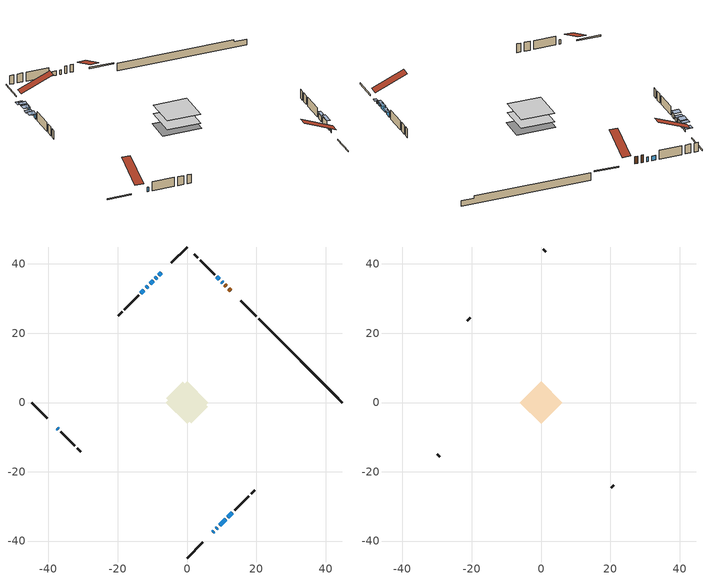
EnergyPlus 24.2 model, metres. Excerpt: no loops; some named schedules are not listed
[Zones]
conditioned space
 floor adiabatic (AdiabaticFloorConstruction): -6.18,0 0,6.18 6.18,0 0,-6.18 z0.76
 floor foundation (Slab1 construction): -6.05,1.23 -1.23,6.05 6.05,-1.23 1.23,-6.05 z-1.37
 wall outside (RimJoist1 construction): 0,-44.89 4.54,-40.35 / -44.89,0 -40.35,-4.54 / 0,44.89 -4.54,40.35 / 20.03,24.86 15.49,29.4 z0.76:1.06
 wall outside (AdiabaticWallConstruction 1): 12.57,32.32 12.01,32.88 / 11.35,33.54 10.92,33.97 z0.76:2.79
 wall outside (AdiabaticWallConstruction): 7.46,-37.43 7.73,-37.16 z0.76:1.52; 10.27,34.62 9.99,34.9 / 8.38,-36.51 8.75,-36.14 / -37.43,-7.46 -37.16,-7.73 / 9.34,35.55 8.61,36.28 / -8.76,36.13 -9.14,35.75 / -9.8,35.09 -10.66,34.23 / -12.47,32.42 -13.28,31.61 z0.76:1.98; -7.46,37.43 -8.11,36.78 z0.76:1.27; 9.4,-35.49 11.13,-33.76 z0.76:2.49; 11.78,-33.11 13.08,-31.81 z0.76:2.13; -11.32,33.57 -11.82,33.07 z0.76:1.58
 wall outside (Wall1 construction): 13.73,-31.16 17.87,-27.02 / -36.5,-8.39 -32.36,-12.53 / -13.94,30.95 -18.08,26.81 / 7.95,36.94 3.81,41.08 z0.76:3.2
 wall outside (Wall2 construction): 18.53,-26.36 19.6,-25.29 / -31.71,-13.18 -30.64,-14.25 / -18.74,26.15 -19.81,25.08 / 3.16,41.73 2.09,42.8 z0.76:3.2
 wall foundation (FoundationWall1 construction): 20.69,24.2,-1.37 20.69,24.2,0.76 42.47,2.42,0.76 42.47,2.42,0.17 44.89,0,0.17 44.89,0,-1.37
 window (WindowConstruction 6): 7.46,-37.43 7.73,-37.16 z0.76:1.52
 window (WindowConstruction 8): 10.26,34.63 9.99,34.9 z0.76:1.98
 window (WindowConstruction 9): -7.46,37.43 -8.11,36.78 z0.76:1.27
 window (WindowConstruction 10): 8.39,-36.5 8.74,-36.15 z0.76:1.98
 window (WindowConstruction 11): -37.43,-7.46 -37.16,-7.73 z0.76:1.98
 window (WindowConstruction): 9.34,35.55 8.61,36.28 z0.76:1.98
 window (WindowConstruction 1): 9.4,-35.49 11.13,-33.76 z0.76:2.49
 window (WindowConstruction 2): 11.78,-33.11 13.08,-31.81 z0.76:2.13
 window (WindowConstruction 7): -8.76,36.13 -9.14,35.75 z0.76:1.98
 window (WindowConstruction 3): -9.8,35.09 -10.66,34.23 z0.76:1.98
 window (WindowConstruction 4): -11.32,33.57 -11.82,33.07 z0.76:1.57
 window (WindowConstruction 5): -12.48,32.41 -13.28,31.61 z0.76:1.98
 door (Door): 12.57,32.32 12.01,32.88 z0.76:2.79
 door (Door 1): 11.35,33.54 10.92,33.97 z0.76:2.79
 ceiling adiabatic (AdiabaticFloorConstruction): 0,-6.18 6.18,0 0,6.18 -6.18,0 z0.76
attic - vented
 floor to conditioned space (Floor1 construction Reversed): -6.18,0 0,6.18 6.18,0 0,-6.18 z3.2
 wall outside (Wall3 construction): 20.25,-24.64 21.03,-23.86 / -29.98,-14.91 -29.21,-15.68 / -20.46,24.43 -21.24,23.65 / 1.43,43.46 0.66,44.23 z0.76:3.2
 roof outside (Roof1 construction): 6.8,-38.09,3.2 0.86,-32.15,6.7 -0.74,-33.76,6.7 5.19,-39.7,3.2; -38.09,-6.8,3.2 -32.15,-0.86,6.7 -33.76,0.74,6.7 -39.7,-5.19,3.2; -6.8,38.09,3.2 -0.86,32.15,6.7 0.74,33.76,6.7 -5.19,39.7,3.2; 13.23,31.66,3.2 7.29,25.73,6.7 8.9,24.12,6.7 14.83,30.06,3.2
shading: 7.94,-36.95 7.25,-37.64 7.79,-38.18 8.48,-37.49 z1.82; -8.32,36.57 -7.25,37.64 -8.54,38.93 -9.61,37.87 z1.57; 11.34,-33.55 9.19,-35.7 9.73,-36.24 11.87,-34.09 z2.79; 13.29,-31.6 11.57,-33.32 12.11,-33.86 13.82,-32.14 z2.43; -9.35,35.54 -8.55,36.34 -9.85,37.63 -10.65,36.83 z2.28; -10.87,34.02 -9.59,35.3 -10.88,36.6 -12.16,35.31 z2.28; -12.03,32.86 -11.11,33.78 -12.4,35.08 -13.32,34.15 z1.87; -13.5,31.4 -12.26,32.63 -13.56,33.92 -14.79,32.69 z2.28
[Building]
Building 1: Terrain=Suburbs
[Site:Location]
Quebec Intl AP_QC: Latitude {deg}=46.8; Longitude {deg}=-71.38; Time Zone {hr}=-5; Elevation {m}=74; Keep Site Location Information=Yes
[Site:GroundTemperature:Shallow]
0.0108218, -2.24938, -2.43038, -1.3578, 2.94801, 7.23376, 10.9493, 13.303, 13.5029, 11.5886, 7.96783, 3.81355
[Site:WaterMainsTemperature]
Calculation Method=Schedule; Temperature Schedule=mains temperature schedule
[Material] Roughness=Rough; Thermal Absorptance=0.9
Name | Thickness {m} | Conductivity {W/m-K} | Density {kg/m3} | Specific Heat {J/kg-K} | Solar Absorptance | Visible Absorptance
asphalt or fiberglass shingles | 0.00635 | 0.162714 | 1121.4 | 1465.45 | 0.4 | 0.4
ceiling loosefill ins | 0.338667 | 0.0480833 | 16.02 | 1046.75 | 0.7 | 0.7
ceiling stud and cavity | 0.1397 | 0.0790211 | 65.682 | 1177.47 | 0.7 | 0.7
concrete 4.0 in. | 0.1016 | 1.803125 | 2242.8 | 837.4 | 0.7 | 0.7
concrete 8.0 in. | 0.2032 | 1.803125 | 2242.8 | 837.4 | 0.7 | 0.7
door material | 0.04445 | 0.053851 | 512.64 | 1214.23 | 0.7 | 0.7
exterior vertical ins | 0.0533782 | 0.029427 | 32.04 | 1214.23 | 0.7 | 0.7
floor covering | 0.0127 | 0.0433444 | 54.468 | 1339.84 | 0.6 | 0.6
floor rigid ins; wall rigid ins | 0.512978 | 0.029427 | 32.04 | 1214.23 | 0.7 | 0.7
floor stud and cavity | 0.1397 | 1.75129 | 37.0049 | 1207.88 | 0.7 | 0.7
furniture material conditioned space 1 | 0.1524 | 0.115458 | 640.8 | 1214.23 | 0.6 | 0.6
gypsum board | 0.0127 | 0.160291 | 801 | 837.4 | 0.6 | 0.6
gypsum board 1 | 0.0127 | 0.160291 | 801 | 837.4 | 0.7 | 0.7
osb sheathing 0.5 in. | 0.0127 | 0.115458 | 512.64 | 1214.23 | 0.7 | 0.7
osb sheathing 0.75 in. | 0.01905 | 0.115458 | 512.64 | 1214.23 | 0.7 | 0.7
osb sheathing 2.0 in. | 0.0508 | 0.115458 | 512.64 | 1214.23 | 0.7 | 0.7
rim joist stud and cavity | 0.0508 | 0.0304781 | 125.044 | 1163.47 | 0.6 | 0.6
wall stud and cavity | 0.1397 | 0.0883501 | 139.0536 | 1170.24 | 0.7 | 0.7
wall stud and cavity 1 | 0.1397 | 0.0904657 | 139.0536 | 1170.24 | 0.7 | 0.7
wall stud and cavity 2 | 0.0889 | 6.9971 | 50.32683 | 1063.81 | 0.6 | 0.6
wall stud and cavity 3 | 0.0889 | 0.380278 | 52.3479 | 1209.89 | 0.7 | 0.7
wall stud and cavity 4 | 0.0889 | 0.391764 | 83.0341 | 1211.67 | 0.7 | 0.7
wood siding | 0.0254 | 0.102417 | 544.68 | 1172.36 | 0.4 | 0.4
wood siding 1 | 0.00254 | 0.102417 | 544.68 | 1172.36 | 0.4 | 0.4
wood siding 2; wood siding 3; wood siding 4 | 0.0254 | 0.102417 | 544.68 | 1172.36 | 0.7 | 0.7
[WindowMaterial:SimpleGlazingSystem]
Name | U-Factor {W/m2-K} | Solar Heat Gain Coefficient
WindowMaterial | 2.66412 | 0.58
WindowMaterial 1 | 2.79528 | 0.66
WindowMaterial 2 | 2.662982 | 0.6
WindowMaterial 3 | 4.672994 | 0.52
WindowMaterial 4 | 5.19196 | 0.63
WindowMaterial 5 | 2.73452 | 0.54
WindowMaterial 6 | 2.67207 | 0.47
WindowMaterial 7 | 4.54297 | 0.49
WindowMaterial 8 | 2.76632 | 0.47
[Construction]
AdiabaticFloorConstruction: floor stud and cavity, floor rigid ins, osb sheathing 0.75 in., floor covering
AdiabaticWallConstruction: wood siding 3, wall rigid ins, wall stud and cavity 3, gypsum board
AdiabaticWallConstruction 1: wood siding 4, wall rigid ins, wall stud and cavity 3, gypsum board
Door; Door 1: door material
Floor1 construction Reversed: gypsum board, ceiling stud and cavity, ceiling loosefill ins
FoundationWall1 construction: concrete 8.0 in., gypsum board 1
furniture construction conditioned space 1: furniture material conditioned space 1
PartitionWallConstruction: gypsum board, wall stud and cavity 4, gypsum board
RimJoist1 construction: wood siding 2, osb sheathing 2.0 in., rim joist stud and cavity
Roof1 construction: asphalt or fiberglass shingles
Slab1 construction: concrete 4.0 in.
Wall1 construction: wood siding, osb sheathing 0.5 in., wall stud and cavity, gypsum board
Wall2 construction: wood siding, osb sheathing 0.5 in., wall stud and cavity 1, gypsum board
Wall3 construction: wood siding 1, wall stud and cavity 2
WindowConstruction; WindowConstruction 2: WindowMaterial
WindowConstruction 1: WindowMaterial 1
WindowConstruction 10: WindowMaterial 8
WindowConstruction 11; WindowConstruction 8; WindowConstruction 9: WindowMaterial 7
WindowConstruction 3: WindowMaterial 2
WindowConstruction 4: WindowMaterial 3
WindowConstruction 5: WindowMaterial 4
WindowConstruction 6: WindowMaterial 5
WindowConstruction 7: WindowMaterial 6
[Zone] Multiplier=1; Part of Total Floor Area=Yes
Name | Volume {m3}
attic - vented | 42.8155
conditioned space | 350.4
[Space]
Name | Zone | Volume {m3}
attic - vented 1 | attic - vented | 42.8155
conditioned space 1 | conditioned space | 350.4
[ZoneInfiltration:EffectiveLeakageArea]
infil attic - vented 1: Zone or Space=attic - vented 1; Schedule=Always On Discrete; Effective Air Leakage Area {cm2}=2821.29; Stack Coefficient=0.000412898; Wind Coefficient=1.37291e-05
[ZoneMixing]
whole house fan mix: Zone or Space=attic - vented; Schedule=Always On Continuous; Design Flow Rate Calculation Method=Flow/Zone; Design Flow Rate {m3/s}=0; Source Zone or Space=conditioned space
[SurfaceProperty:ExposedFoundationPerimeter]
Slab1: Exposed Perimeter Calculation Method=TotalExposedPerimeter; Total Exposed Perimeter {m}=34.23
[InternalMass] Zone or ZoneList=conditioned space; Space or SpaceList=conditioned space 1
Name | Construction | Surface Area {m2}
furniture mass conditioned space 1 | furniture construction conditioned space 1 | 58.64
partition wall mass | PartitionWallConstruction | 146.6
[Lights]
interior lighting: Zone or ZoneList or Space or SpaceList=conditioned space 1; Schedule=interior lighting schedule; Design Level Calculation Method=LightingLevel; Lighting Level {W}=343.2; Return Air Fraction=0; Fraction Radiant=0.6; Fraction Visible=0.2; Fraction Replaceable=1
[People]
occupants: Zone or ZoneList or Space or SpaceList=conditioned space 1; Number of People Schedule=occupants schedule; Number of People Calculation Method=People; Number of People=3; Fraction Radiant=0.314171; Sensible Heat Fraction=0.56303; Activity Level Schedule=occupants activity schedule; Carbon Dioxide Generation Rate {m3/s-W}=0; Enable ASHRAE 55 Comfort Warnings=No; Mean Radiant Temperature Calculation Type=EnclosureAveraged
[ElectricEquipment] Zone or ZoneList or Space or SpaceList=conditioned space 1; Design Level Calculation Method=EquipmentLevel
Name | Schedule | Design Level {W} | Fraction Latent | Fraction Radiant | Fraction Lost
clothes dryer | clothes dryer schedule | 140.772 | 0.015 | 0.081 | 0.85
clothes washer | clothes washer schedule | 32.1985 | 0.03 | 0.162 | 0.7
cooking range | cooking range schedule | 215.147 | 0.08 | 0.432 | 0.2
dishwasher | dishwasher schedule | 66.8632 | 0.3 | 0.18 | 0.4
fridge | fridge schedule | 72.9452 | 0 | 0.6 | 0
mech vent bath fan 0 | mech vent bath fan 0 schedule | 50.2 | 0 | 0 | 1
mech vent bath fan 1 | mech vent bath fan 1 schedule | 50.2 | 0 | 0 | 1
mech vent house fan | mech vent house fan schedule | 0 | 0 | 0 | 1
mech vent house fan cfis | mech vent house fan cfis schedule | 0 | 0 | 0 | 0
mech vent range fan 0 | mech vent range fan 0 schedule | 57 | 0 | 0 | 1
misc plug loads | misc plug loads schedule | 494.7 | 0.045 | 0.513 | 0.1
whole house fan | Always On Discrete | 0 | 0 | 0 | 1
[OtherEquipment] Zone or ZoneList or Space or SpaceList=conditioned space 1; Design Level Calculation Method=EquipmentLevel
Name | Fuel Type | Schedule | Design Level {W} | Fraction Latent | Fraction Radiant | Fraction Lost
clothes dryer 1 | Electricity | clothes dryer schedule | 0 | 0.015 | 0.081 | 0.85
cooking range 1 | Electricity | cooking range schedule | 0 | 0.08 | 0.432 | 0.2
general water use latent | None | general water use schedule | 62.594 | 1 | 0 | 0
general water use sensible | None | general water use schedule | -61.6891 | 0 | 0.6 | 0
mech vent house fan latent load | None | Always On Discrete | 0 | 1 | 0 | 0
mech vent house fan sensible load | None | Always On Discrete | 0 | 0 | 0 | 0
water heater energy adjustment1 | Electricity | Always On Discrete | 0.01 | 0 | 0 | 1
[ZoneInfiltration:DesignFlowRate] Zone or ZoneList or Space or SpaceList=conditioned space 1; Schedule=Always On Discrete; Design Flow Rate Calculation Method=Flow/Zone; Design Flow Rate {m3/s}=0
infil flow; natural vent flow; whole house fan flow
[AvailabilityManager:Scheduled]
air source heat pump airloop Availability Manager: Schedule=Always On Discrete
[Foundation:Kiva]
Foundation Kiva 1: Initial Indoor Air Temperature {C}=18; Wall Height Above Grade {m}=0.759988; Wall Depth Below Slab {m}=0.2032; Custom Block Material Name 1=exterior vertical ins; Custom Block Depth 1 {m}=2.13; Custom Block X Position 1 {m}=0.2159; Custom Block Z Position 1 {m}=0
[Foundation:Kiva:Settings]
Soil Conductivity {W/m-K}=0.849921; Soil Density {kg/m3}=1842.3; Soil Specific Heat {J/kg-K}=418.7; Ground Solar Absorptivity=0.9; Ground Thermal Absorptivity=0.9; Ground Surface Roughness {m}=0.03; Far-Field Width {m}=40; Deep-Ground Boundary Condition=ZeroFlux; Deep-Ground Depth {m}=40; Minimum Cell Dimension {m}=0.2; Maximum Cell Growth Coefficient=3; Simulation Timestep=Timestep
[Exterior:Lights]
exterior lighting: Schedule=exterior lighting schedule; Design Level {W}=75.6
[EnergyManagementSystem:GlobalVariable]
air_source_heat_pump_airloop_Fan_RTF
infil_program_Qfan
infil_program_Qinf
natural_vent_program_Qnv
natural_vent_program_Qwhf
[EnergyManagementSystem:Sensor]
Name | Output:Variable or Output:Meter Index Key | Output:Variable or Output:Meter
airflow_gain | infil flow | Infiltration Sensible Heat Gain Energy
airflow_gain_1 | natural vent flow | Infiltration Sensible Heat Gain Energy
airflow_gain_2 | whole house fan flow | Infiltration Sensible Heat Gain Energy
airflow_loss | infil flow | Infiltration Sensible Heat Loss Energy
airflow_loss_1 | natural vent flow | Infiltration Sensible Heat Loss Energy
airflow_loss_2 | whole house fan flow | Infiltration Sensible Heat Loss Energy
clg_load_cond |  | Cooling:EnergyTransfer:Zone:CONDITIONED SPACE
clg_sp_s; clg_sp_s_1 | cooling setpoint | Schedule Value
clothes_dryer_exhaust_0_sch_s | clothes dryer exhaust 0 schedule | Schedule Value
cool_season | cooling season schedule | Schedule Value
htg_load_cond |  | Heating:EnergyTransfer:Zone:CONDITIONED SPACE
htg_sp_s; htg_sp_s_1 | heating setpoint | Schedule Value
ig_ee_conv | clothes dryer | Electric Equipment Convective Heating Energy
ig_ee_conv_2 | cooking range | Electric Equipment Convective Heating Energy
ig_ee_conv_4 | fridge | Electric Equipment Convective Heating Energy
ig_ee_conv_5 | misc plug loads | Electric Equipment Convective Heating Energy
ig_ee_conv_6 | whole house fan | Electric Equipment Convective Heating Energy
ig_ee_rad | clothes dryer | Electric Equipment Radiant Heating Energy
ig_ee_rad_2 | cooking range | Electric Equipment Radiant Heating Energy
ig_ee_rad_4 | fridge | Electric Equipment Radiant Heating Energy
ig_ee_rad_5 | misc plug loads | Electric Equipment Radiant Heating Energy
ig_ee_rad_6 | whole house fan | Electric Equipment Radiant Heating Energy
ig_lgt_conv | interior lighting | Lights Convective Heating Energy
ig_lgt_rad | interior lighting | Lights Radiant Heating Energy
ig_lgt_vis | interior lighting | Lights Visible Radiation Heating Energy
ig_oe_conv | clothes dryer 1 | Other Equipment Convective Heating Energy
ig_oe_conv_1 | cooking range 1 | Other Equipment Convective Heating Energy
ig_oe_conv_2 | general water use latent | Other Equipment Convective Heating Energy
ig_oe_conv_3 | general water use sensible | Other Equipment Convective Heating Energy
ig_oe_conv_4 | water heater energy adjustment1 | Other Equipment Convective Heating Energy
ig_oe_rad | clothes dryer 1 | Other Equipment Radiant Heating Energy
ig_oe_rad_1 | cooking range 1 | Other Equipment Radiant Heating Energy
ig_oe_rad_2 | general water use latent | Other Equipment Radiant Heating Energy
ig_oe_rad_3 | general water use sensible | Other Equipment Radiant Heating Energy
ig_oe_rad_4 | water heater energy adjustment1 | Other Equipment Radiant Heating Energy
ig_ppl_conv | occupants | People Convective Heating Energy
ig_ppl_rad | occupants | People Radiant Heating Energy
im_conv | furniture mass conditioned space 1 | Surface Inside Face Convection Heat Gain Energy
im_conv_1 | partition wall mass | Surface Inside Face Convection Heat Gain Energy
im_ig | furniture mass conditioned space 1 | Surface Inside Face Internal Gains Radiation Heat Gain Energy
im_ig_1 | partition wall mass | Surface Inside Face Internal Gains Radiation Heat Gain Energy
im_lgt | furniture mass conditioned space 1 | Surface Inside Face Lights Radiation Heat Gain Energy
im_lgt_1 | partition wall mass | Surface Inside Face Lights Radiation Heat Gain Energy
im_sol | furniture mass conditioned space 1 | Surface Inside Face Solar Radiation Heat Gain Energy
im_sol_1 | partition wall mass | Surface Inside Face Solar Radiation Heat Gain Energy
im_surf | furniture mass conditioned space 1 | Surface Inside Face Net Surface Thermal Radiation Heat Gain Energy
im_surf_1 | partition wall mass | Surface Inside Face Net Surface Thermal Radiation Heat Gain Energy
mech_vent_bath_fan_0_sch_s | mech vent bath fan 0 schedule | Schedule Value
mech_vent_bath_fan_1_sch_s | mech vent bath fan 1 schedule | Schedule Value
mech_vent_range_fan_0_sch_s | mech vent range fan 0 schedule | Schedule Value
mv_conv | mech vent bath fan 0 | Electric Equipment Convective Heating Energy
mv_conv_1 | mech vent bath fan 1 | Electric Equipment Convective Heating Energy
mv_conv_2 | mech vent house fan | Electric Equipment Convective Heating Energy
mv_conv_3 | mech vent house fan cfis | Electric Equipment Convective Heating Energy
mv_conv_4 | mech vent range fan 0 | Electric Equipment Convective Heating Energy
mv_conv_5 | mech vent house fan latent load | Other Equipment Convective Heating Energy
mv_conv_6 | mech vent house fan sensible load | Other Equipment Convective Heating Energy
mv_rad | mech vent bath fan 0 | Electric Equipment Radiant Heating Energy
mv_rad_1 | mech vent bath fan 1 | Electric Equipment Radiant Heating Energy
mv_rad_2 | mech vent house fan | Electric Equipment Radiant Heating Energy
mv_rad_3 | mech vent house fan cfis | Electric Equipment Radiant Heating Energy
mv_rad_4 | mech vent range fan 0 | Electric Equipment Radiant Heating Energy
mv_rad_5 | mech vent house fan latent load | Other Equipment Radiant Heating Energy
mv_rad_6 | mech vent house fan sensible load | Other Equipment Radiant Heating Energy
natural_vent_s | natural vent schedule | Schedule Value
out_pb_s |  | Site Outdoor Air Barometric Pressure
out_wt_s |  | Site Outdoor Air Humidity Ratio
site_vw_s |  | Site Wind Speed
ss_back_out | Window1 | Surface Window Shortwave from Zone Back Out Window Heat Transfer Rate
ss_back_out_1 | Window10 | Surface Window Shortwave from Zone Back Out Window Heat Transfer Rate
ss_back_out_10 | Window8 | Surface Window Shortwave from Zone Back Out Window Heat Transfer Rate
ss_back_out_11 | Window9 | Surface Window Shortwave from Zone Back Out Window Heat Transfer Rate
ss_back_out_2 | Window11 | Surface Window Shortwave from Zone Back Out Window Heat Transfer Rate
ss_back_out_3 | Window12 | Surface Window Shortwave from Zone Back Out Window Heat Transfer Rate
ss_back_out_4 | Window13 | Surface Window Shortwave from Zone Back Out Window Heat Transfer Rate
ss_back_out_5 | Window2 | Surface Window Shortwave from Zone Back Out Window Heat Transfer Rate
ss_back_out_6 | Window3 | Surface Window Shortwave from Zone Back Out Window Heat Transfer Rate
ss_back_out_7 | Window4 | Surface Window Shortwave from Zone Back Out Window Heat Transfer Rate
ss_back_out_8 | Window6 | Surface Window Shortwave from Zone Back Out Window Heat Transfer Rate
ss_back_out_9 | Window7 | Surface Window Shortwave from Zone Back Out Window Heat Transfer Rate
ss_conv | Door1 | Surface Inside Face Convection Heat Gain Energy
ss_conv_1 | Door2 | Surface Inside Face Convection Heat Gain Energy
ss_conv_10 | Window6 | Surface Inside Face Convection Heat Gain Energy
ss_conv_11 | Window7 | Surface Inside Face Convection Heat Gain Energy
ss_conv_12 | Window8 | Surface Inside Face Convection Heat Gain Energy
ss_conv_13 | Window9 | Surface Inside Face Convection Heat Gain Energy
ss_conv_2 | Window1 | Surface Inside Face Convection Heat Gain Energy
ss_conv_3 | Window10 | Surface Inside Face Convection Heat Gain Energy
ss_conv_4 | Window11 | Surface Inside Face Convection Heat Gain Energy
ss_conv_5 | Window12 | Surface Inside Face Convection Heat Gain Energy
ss_conv_6 | Window13 | Surface Inside Face Convection Heat Gain Energy
ss_conv_7 | Window2 | Surface Inside Face Convection Heat Gain Energy
ss_conv_8 | Window3 | Surface Inside Face Convection Heat Gain Energy
ss_conv_9 | Window4 | Surface Inside Face Convection Heat Gain Energy
ss_ig | Door1 | Surface Inside Face Internal Gains Radiation Heat Gain Energy
ss_ig_1 | Door2 | Surface Inside Face Internal Gains Radiation Heat Gain Energy
ss_ig_10 | Window6 | Surface Inside Face Internal Gains Radiation Heat Gain Energy
ss_ig_11 | Window7 | Surface Inside Face Internal Gains Radiation Heat Gain Energy
ss_ig_12 | Window8 | Surface Inside Face Internal Gains Radiation Heat Gain Energy
ss_ig_13 | Window9 | Surface Inside Face Internal Gains Radiation Heat Gain Energy
ss_ig_2 | Window1 | Surface Inside Face Internal Gains Radiation Heat Gain Energy
ss_ig_3 | Window10 | Surface Inside Face Internal Gains Radiation Heat Gain Energy
ss_ig_4 | Window11 | Surface Inside Face Internal Gains Radiation Heat Gain Energy
ss_ig_5 | Window12 | Surface Inside Face Internal Gains Radiation Heat Gain Energy
ss_ig_6 | Window13 | Surface Inside Face Internal Gains Radiation Heat Gain Energy
ss_ig_7 | Window2 | Surface Inside Face Internal Gains Radiation Heat Gain Energy
ss_ig_8 | Window3 | Surface Inside Face Internal Gains Radiation Heat Gain Energy
ss_ig_9 | Window4 | Surface Inside Face Internal Gains Radiation Heat Gain Energy
ss_lgt | Door1 | Surface Inside Face Lights Radiation Heat Gain Energy
ss_lgt_1 | Door2 | Surface Inside Face Lights Radiation Heat Gain Energy
ss_sol | Door1 | Surface Inside Face Solar Radiation Heat Gain Energy
ss_sol_1 | Door2 | Surface Inside Face Solar Radiation Heat Gain Energy
ss_surf | Door1 | Surface Inside Face Net Surface Thermal Radiation Heat Gain Energy
ss_surf_1 | Door2 | Surface Inside Face Net Surface Thermal Radiation Heat Gain Energy
ss_surf_10 | Window6 | Surface Inside Face Net Surface Thermal Radiation Heat Gain Energy
ss_surf_11 | Window7 | Surface Inside Face Net Surface Thermal Radiation Heat Gain Energy
ss_surf_12 | Window8 | Surface Inside Face Net Surface Thermal Radiation Heat Gain Energy
ss_surf_13 | Window9 | Surface Inside Face Net Surface Thermal Radiation Heat Gain Energy
ss_surf_2 | Window1 | Surface Inside Face Net Surface Thermal Radiation Heat Gain Energy
ss_surf_3 | Window10 | Surface Inside Face Net Surface Thermal Radiation Heat Gain Energy
ss_surf_4 | Window11 | Surface Inside Face Net Surface Thermal Radiation Heat Gain Energy
ss_surf_5 | Window12 | Surface Inside Face Net Surface Thermal Radiation Heat Gain Energy
ss_surf_6 | Window13 | Surface Inside Face Net Surface Thermal Radiation Heat Gain Energy
ss_surf_7 | Window2 | Surface Inside Face Net Surface Thermal Radiation Heat Gain Energy
ss_surf_8 | Window3 | Surface Inside Face Net Surface Thermal Radiation Heat Gain Energy
ss_surf_9 | Window4 | Surface Inside Face Net Surface Thermal Radiation Heat Gain Energy
ss_trans_in | Window1 | Surface Window Transmitted Solar Radiation Rate
ss_trans_in_1 | Window10 | Surface Window Transmitted Solar Radiation Rate
ss_trans_in_10 | Window8 | Surface Window Transmitted Solar Radiation Rate
ss_trans_in_11 | Window9 | Surface Window Transmitted Solar Radiation Rate
ss_trans_in_2 | Window11 | Surface Window Transmitted Solar Radiation Rate
ss_trans_in_3 | Window12 | Surface Window Transmitted Solar Radiation Rate
ss_trans_in_4 | Window13 | Surface Window Transmitted Solar Radiation Rate
ss_trans_in_5 | Window2 | Surface Window Transmitted Solar Radiation Rate
ss_trans_in_6 | Window3 | Surface Window Transmitted Solar Radiation Rate
ss_trans_in_7 | Window4 | Surface Window Transmitted Solar Radiation Rate
ss_trans_in_8 | Window6 | Surface Window Transmitted Solar Radiation Rate
ss_trans_in_9 | Window7 | Surface Window Transmitted Solar Radiation Rate
ss_trans_out | Window1 | Surface Inside Face Initial Transmitted Diffuse Transmitted Out Window Solar Radiation Rate
ss_trans_out_1 | Window10 | Surface Inside Face Initial Transmitted Diffuse Transmitted Out Window Solar Radiation Rate
ss_trans_out_10 | Window8 | Surface Inside Face Initial Transmitted Diffuse Transmitted Out Window Solar Radiation Rate
ss_trans_out_11 | Window9 | Surface Inside Face Initial Transmitted Diffuse Transmitted Out Window Solar Radiation Rate
ss_trans_out_2 | Window11 | Surface Inside Face Initial Transmitted Diffuse Transmitted Out Window Solar Radiation Rate
ss_trans_out_3 | Window12 | Surface Inside Face Initial Transmitted Diffuse Transmitted Out Window Solar Radiation Rate
ss_trans_out_4 | Window13 | Surface Inside Face Initial Transmitted Diffuse Transmitted Out Window Solar Radiation Rate
ss_trans_out_5 | Window2 | Surface Inside Face Initial Transmitted Diffuse Transmitted Out Window Solar Radiation Rate
ss_trans_out_6 | Window3 | Surface Inside Face Initial Transmitted Diffuse Transmitted Out Window Solar Radiation Rate
ss_trans_out_7 | Window4 | Surface Inside Face Initial Transmitted Diffuse Transmitted Out Window Solar Radiation Rate
ss_trans_out_8 | Window6 | Surface Inside Face Initial Transmitted Diffuse Transmitted Out Window Solar Radiation Rate
ss_trans_out_9 | Window7 | Surface Inside Face Initial Transmitted Diffuse Transmitted Out Window Solar Radiation Rate
s_conv | Floor1 | Surface Inside Face Convection Heat Gain Energy
s_conv_1 | FoundationWall1 | Surface Inside Face Convection Heat Gain Energy
s_conv_10 | Wall1:225 | Surface Inside Face Convection Heat Gain Energy
s_conv_11 | Wall1:315 | Surface Inside Face Convection Heat Gain Energy
s_conv_12 | Wall1:45 | Surface Inside Face Convection Heat Gain Energy
s_conv_13 | Wall2:135 | Surface Inside Face Convection Heat Gain Energy
s_conv_14 | Wall2:225 | Surface Inside Face Convection Heat Gain Energy
s_conv_15 | Wall2:315 | Surface Inside Face Convection Heat Gain Energy
